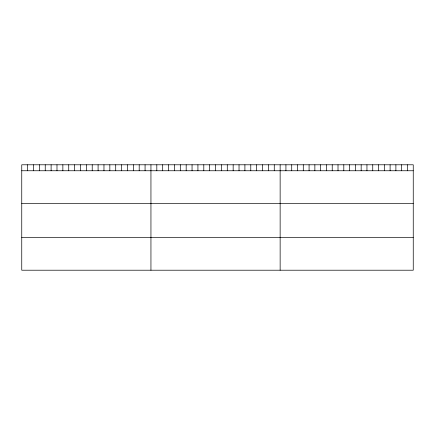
<?xml version="1.0" encoding="UTF-8"?>
<svg xmlns="http://www.w3.org/2000/svg" width="435" height="435" viewBox="0 0 435 435"><rect width="100%" height="100%" fill="white"/><g stroke="black" fill="none" stroke-linecap="round" stroke-linejoin="round"><path stroke-width="0.65" d="M413.25 170.754L413.25 270.211L21.75 270.211L21.75 164.789L413.25 164.789L413.25 170.754L21.75 170.754M21.75 203.575L413.25 203.575M21.75 237.39L413.25 237.39M407.464 164.789L407.464 170.754M401.674 164.789L401.674 170.754M395.888 164.789L395.888 170.754M390.103 164.789L390.103 170.754M384.312 164.789L384.312 170.754M378.526 164.789L378.526 170.754M372.741 164.789L372.741 170.754M366.95 164.789L366.95 170.754M361.164 164.789L361.164 170.754M355.379 164.789L355.379 170.754M349.588 164.789L349.588 170.754M343.802 164.789L343.802 170.754M338.011 164.789L338.011 170.754M332.226 164.789L332.226 170.754M326.44 164.789L326.44 170.754M320.649 164.789L320.649 170.754M314.864 164.789L314.864 170.754M309.078 164.789L309.078 170.754M303.287 164.789L303.287 170.754M297.502 164.789L297.502 170.754M291.716 164.789L291.716 170.754M285.925 164.789L285.925 170.754M280.14 164.789L280.14 270.211M274.267 164.789L274.267 170.754M268.395 164.789L268.395 170.754M262.522 164.789L262.522 170.754M256.65 164.789L256.65 170.754M250.777 164.789L250.777 170.754M244.905 164.789L244.905 170.754M239.032 164.789L239.032 170.754M233.16 164.789L233.16 170.754M227.287 164.789L227.287 170.754M221.415 164.789L221.415 170.754M215.542 164.789L215.542 170.754M209.67 164.789L209.67 170.754M203.797 164.789L203.797 170.754M197.925 164.789L197.925 170.754M192.052 164.789L192.052 170.754M186.18 164.789L186.18 170.754M180.308 164.789L180.308 170.754M174.435 164.789L174.435 170.754M168.562 164.789L168.562 170.754M162.69 164.789L162.69 170.754M156.817 164.789L156.817 170.754M150.945 164.789L150.945 270.211M145.072 164.789L145.072 170.754M139.2 164.789L139.2 170.754M133.327 164.789L133.327 170.754M127.455 164.789L127.455 170.754M121.582 164.789L121.582 170.754M115.71 164.789L115.71 170.754M109.837 164.789L109.837 170.754M103.965 164.789L103.965 170.754M98.093 164.789L98.093 170.754M92.22 164.789L92.22 170.754M86.347 164.789L86.347 170.754M80.475 164.789L80.475 170.754M74.602 164.789L74.602 170.754M68.73 164.789L68.73 170.754M62.857 164.789L62.857 170.754M56.985 164.789L56.985 170.754M51.112 164.789L51.112 170.754M45.24 164.789L45.24 170.754M39.367 164.789L39.367 170.754M33.495 164.789L33.495 170.754M27.622 164.789L27.622 170.754"/></g></svg>
